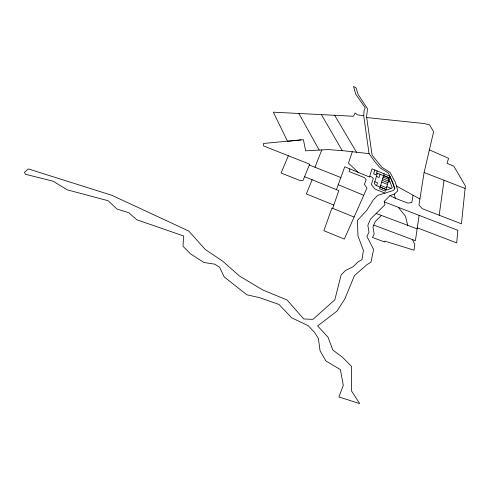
<?xml version="1.0" encoding="UTF-8"?>
<svg xmlns="http://www.w3.org/2000/svg" width="490" height="490" viewBox="0 0 490 490"><rect width="100%" height="100%" fill="white"/><g stroke="black" fill="none" stroke-linecap="round" stroke-linejoin="round"><path stroke-width="0.73" d="M363.733 115.781L364.058 110.501L365.246 107.892L355.679 94.111L353.553 86.418L356.016 87.784L358.166 94.588L367.5 108.719L366.587 116.761L372.1 155.195L381.826 167.2L390.022 172.443L395.369 182.292L397.862 190.818L394.34 194.046L389.942 195.663L384.215 201.427L384.987 204.722L370.544 219.03L367.849 225.271L368.995 232.193L366.894 236.333L373.601 249.447L370.979 262.181L367.053 264.576L354.435 275.619L344.825 298.986L336.887 311.181L317.649 325.93L328.006 337.175L332.808 350.013L342.492 357.277L351.563 366.471L351.618 391.106L359.721 403.582L338.872 396.974L343.294 385.33L340.385 369.601L325.954 360.971L320.074 350.797L318.384 338.504L314.457 332.251L308.228 325.691L291.691 317.814L278.963 304.431L259.7 297.687L246.819 294.778L224.206 276.917L219.532 267.142L214.596 264.135L203.956 262.481L190.537 253.869L183.009 246.311L183.603 235.978L136.808 219.765L128.686 212.66L117.043 209.089L108.112 200.716L67.308 189.851L53.202 181.245L25.394 174.262L24.5 172.309L28.322 168.921L111.806 195.277L188.76 231.035L205.249 249.471L222.558 261.09L239.439 275.98L262.567 289.853L287.115 300.009L303.727 318.953L312.945 319.351L334.805 299.843L341.126 274.939L345.401 270.578L353.18 266.707L357.755 262.095L361.988 259.584L363.427 250.421L357.963 235.874L357.388 220.433L366.643 210.522L373.276 199.969L377.655 195.388L393.127 190.567L394.793 188.724L393.109 183.309L388.38 173.025L380.16 167.85L375.132 162.068L369.037 153.646L363.733 115.781L357.4 114.813L355.097 112.963L353.468 116.259L273.34 112.179L287.544 141.334L303.42 139.681L305.619 150.84L328.116 149.566L344.354 150.84L369.037 153.646M429.387 149.86L448.558 158.288L447.076 163.274L453.85 166.251L465.371 185.912L461.433 223.82L422.184 208.654L418.975 204.918L424.107 172.517L433.613 131.718L429.681 125.017L424.548 123.578L366.704 117.551M439.205 215.232L444.02 180.253M419.109 215.484L415.391 240.713L373.772 225.106L372.976 226.98L374.176 233.987L372.455 237.454L384.742 242.048L384.754 241.098L413.995 250.176L414.828 244.528L412.482 239.622M413.052 195.204L411.821 202.505L407.882 203.13L395.308 198.272L390.04 195.626M389.844 176.137L385.544 191.21L379.646 188.791L380.65 185.398L386.543 187.811M380.675 185.404L384.08 173.772M376.62 185.716L377.496 182.819L374.801 181.717M380.075 174.256L379.101 177.484L376.43 176.394M377.159 170.936L375.952 174.857L373.631 173.907L374.85 169.993M349.909 168.915L349.107 171.518L364.591 177.686L366.122 179.732L364.413 184.436L366.961 188.025L344.36 239.065L323.865 230.717L331.944 208.06L354.111 217.046M352.304 151.741L348.464 163.084L358.172 172.345M332.673 208.354L338.798 190.628L304.572 176.657L303.022 180.393L300.517 180.718L281.095 173.031L288.328 155.734M304.572 176.657L309.668 164.187L263.632 145.959L263.583 143.466L300.983 139.883M336.422 189.661L344.752 166.772L369.546 177.068L371.977 168.811L389.899 176.161L394.793 188.724M314.966 167.255L321.789 149.922M312.136 179.744L306.342 193.936L333.819 205.065M373.772 225.106L375.273 221.578L381.385 215.441M376.155 213.475L417.137 228.879M417.284 227.844L456.698 242.905L457.844 230.318L384.338 201.929M424.107 172.517L465.12 188.448M309.362 165.026L340.832 177.533M385.005 193.103L375.175 189.165L371.31 184.559L373.251 178.605L372.412 177.319L369.791 176.235M386.867 186.659L390.996 188.356M380.148 187.088L386.034 189.501M383.596 175.408L389.372 177.778M383.113 177.055L388.907 179.426M382.623 178.703L388.429 181.086M388.399 181.3L390.016 181.962M382.133 180.363L387.958 182.752M381.643 182.035L387.504 184.436M338.223 184.706L363.739 195.314M396.459 186.01L419.912 198.995M398.535 207.607L405.408 216.151L407.741 225.345M334.664 115.303L356.493 152.219M321.422 114.623L342.265 150.675M298.863 113.478L319.204 150.069M394.34 194.046L395.308 198.272M377.416 173.172L374.262 183.474L375.91 185.428L387.02 189.979L392.288 187.829L388.343 177.65L377.416 173.172"/></g></svg>
